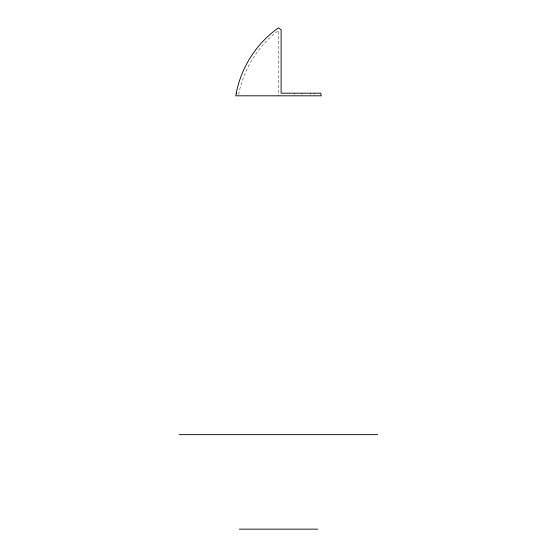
<?xml version="1.0" encoding="UTF-8"?>
<svg xmlns="http://www.w3.org/2000/svg" width="557" height="557" viewBox="0 0 557 557"><rect width="100%" height="100%" fill="white"/><g stroke="black" fill="none" stroke-linecap="round" stroke-linejoin="round"><path stroke-width="0.42" stroke-dasharray="2.79 2.09" d="M238.64 94.502C243.479 69.214 257.94 45.966 278.5 30.461L278.5 95.811M314.705 93.193L314.705 94.502M310.785 93.193L310.785 94.502M302.026 93.193L302.026 94.502M294.18 93.193L294.18 94.502"/><path stroke-width="0.84" d="M179.243 434.641L377.757 434.641M239.294 529.15L317.706 529.15M236.286 93.193L235.757 95.811L321.243 95.811L320.714 93.193L281.111 93.193L281.111 29.82L278.5 27.85C256.707 43.133 241.258 67.042 236.286 93.193"/></g></svg>
